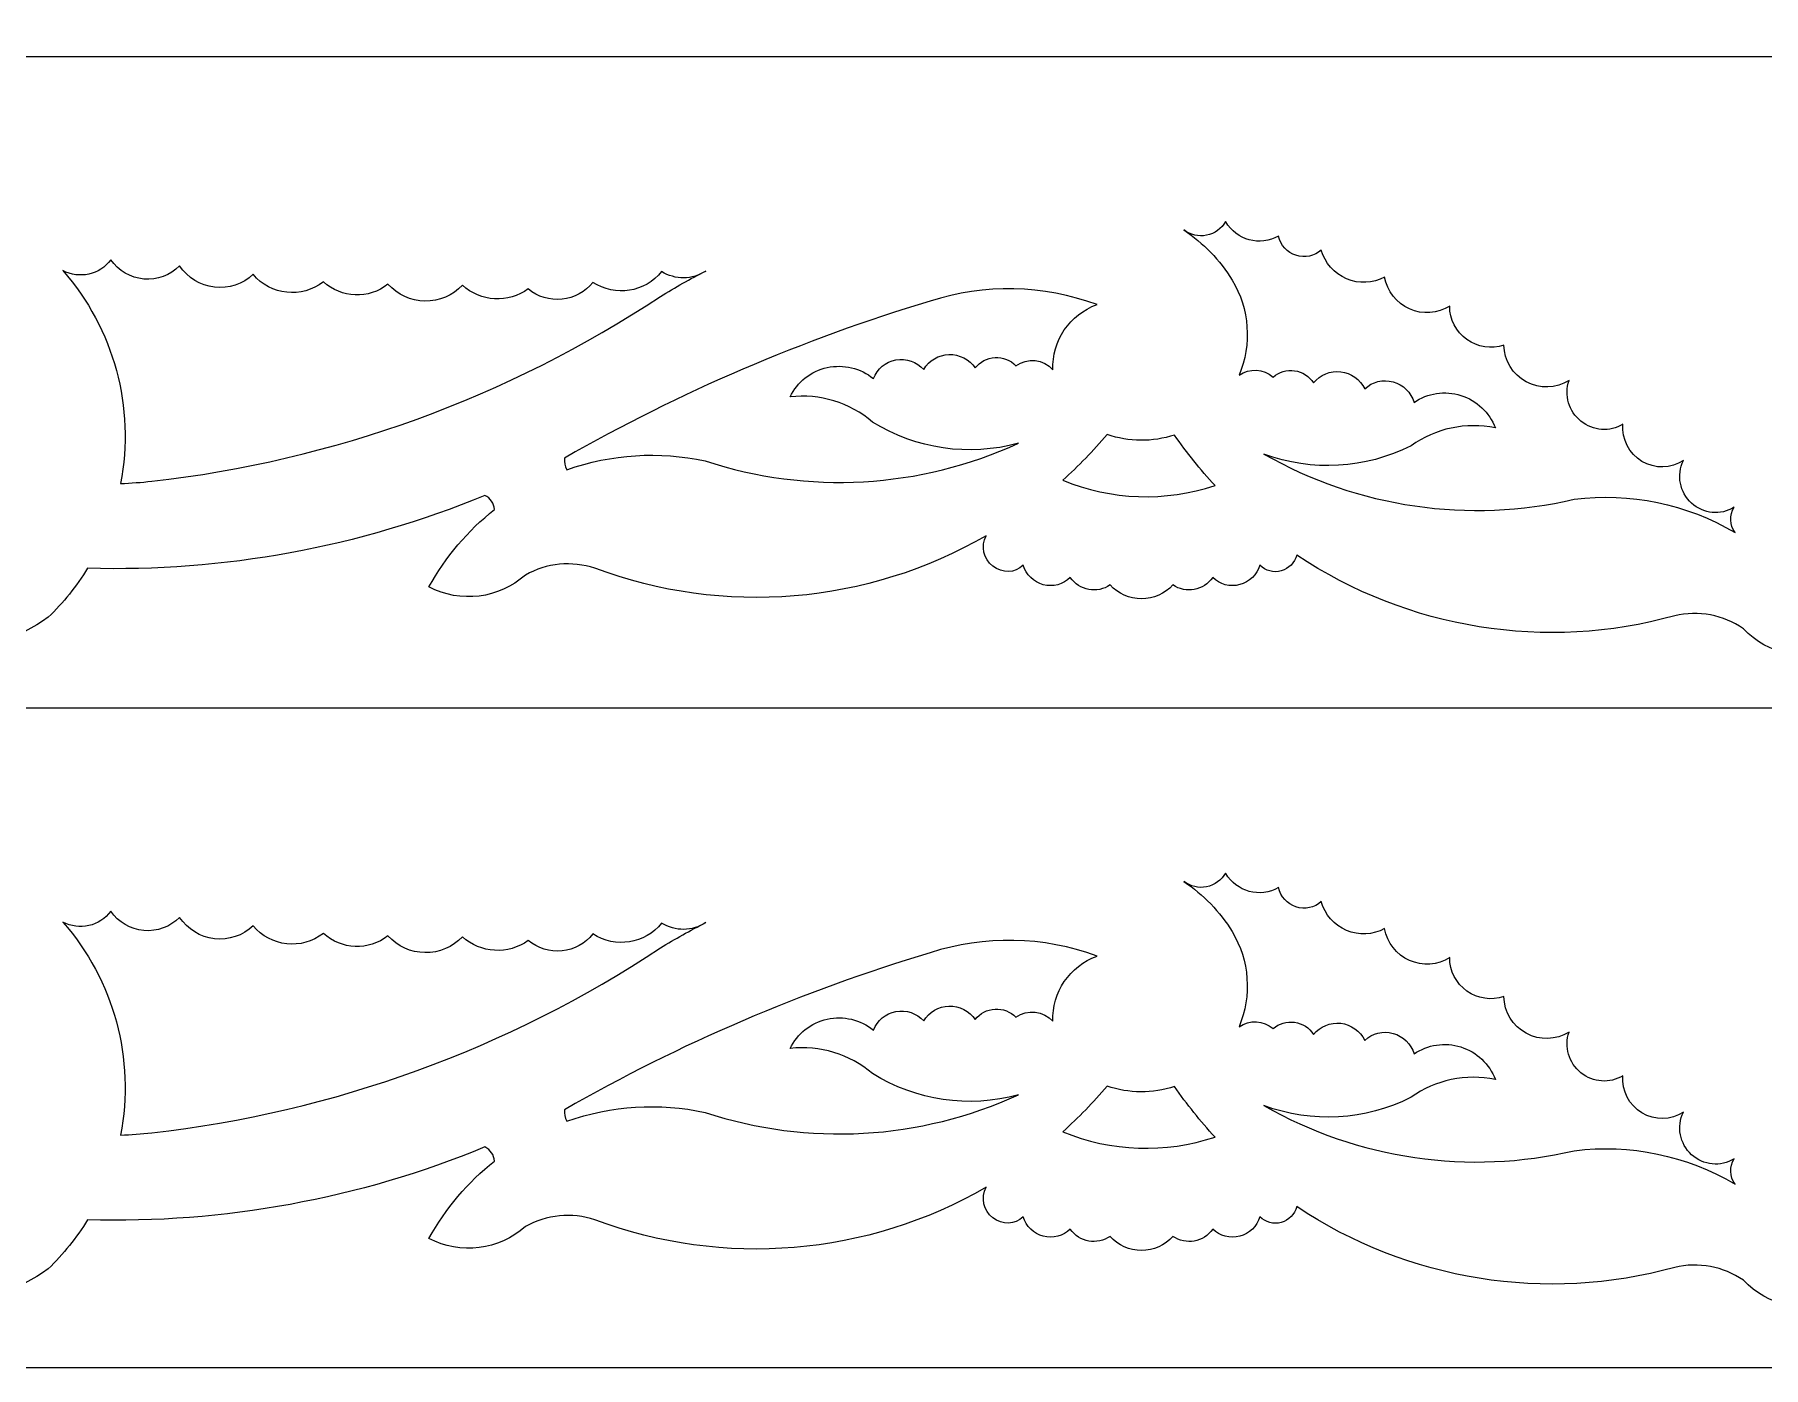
# Model space of a CAD drawing. Header units: millimetres. Extents: x 4338 to 4582, y 3188 to 3439.
# Drawn here: x 4451.5 to 4530.9, y 3188.4 to 3249.6 of the extents above; entities that cross this region are included whole.
import ezdxf

# ---------------------------------------------------------------- set-up
doc = ezdxf.new("R2010")
doc.units = ezdxf.units.MM
doc.header["$MEASUREMENT"] = 0
doc.layers.add('SITARA ALL', color=18, linetype='Continuous', true_color=0x000000)

msp = doc.modelspace()

# ---------------------------------------------------------------- linework, layer by layer
at = {"layer": 'SITARA ALL', "lineweight": 9}
for points, knots in [([(4337.525, 3310.378), (4337.525, 3310.378), (4581.525, 3310.378), (4581.525, 3310.378), (4581.525, 3310.378), (4581.525, 3188.378), (4581.525, 3188.378), (4581.525, 3188.378), (4337.525, 3188.378), (4337.525, 3188.378), (4337.525, 3188.378), (4337.525, 3310.378), (4337.525, 3310.378)], [0, 0, 0, 0, 0.25, 0.25, 0.25, 0.5, 0.5, 0.5, 0.75, 0.75, 0.75, 1, 1, 1, 1]), ([(4535.762, 3220.651), (4535.762, 3220.651), (4539.525, 3220.651), (4539.525, 3220.651), (4539.525, 3220.651), (4539.525, 3248.56), (4539.525, 3248.56), (4539.525, 3248.56), (4439.525, 3248.56), (4439.525, 3248.56), (4439.525, 3248.56), (4339.525, 3248.56), (4339.525, 3248.56), (4339.525, 3248.56), (4339.525, 3220.651), (4339.525, 3220.651), (4339.525, 3220.651), (4343.288, 3220.651), (4343.288, 3220.651), (4343.288, 3220.651), (4343.288, 3222.777), (4343.288, 3222.777), (4344.381, 3222.716), (4345.445, 3223.132), (4346.208, 3223.917), (4345.585, 3223.132), (4345.066, 3222.272), (4344.663, 3221.355), (4346.171, 3220.731), (4347.906, 3221.102), (4349.026, 3222.288), (4349.946, 3222.921), (4351.092, 3223.136), (4352.179, 3222.88), (4358.098, 3221.24), (4364.433, 3222.255), (4369.54, 3225.666), (4369.632, 3225.313), (4369.905, 3225.037), (4370.257, 3224.942), (4370.608, 3224.846), (4370.981, 3224.944), (4371.238, 3225.203), (4371.368, 3224.763), (4371.718, 3224.424), (4372.161, 3224.309), (4372.604, 3224.193), (4373.072, 3224.315), (4373.399, 3224.635), (4373.814, 3224.038), (4374.632, 3223.888), (4375.23, 3224.3), (4375.594, 3223.886), (4376.12, 3223.653), (4376.671, 3223.661), (4377.222, 3223.653), (4377.749, 3223.886), (4378.112, 3224.3), (4378.711, 3223.889), (4379.529, 3224.038), (4379.943, 3224.635), (4380.272, 3224.316), (4380.743, 3224.193), (4381.186, 3224.31), (4381.629, 3224.427), (4381.976, 3224.763), (4382.104, 3225.203), (4382.514, 3224.845), (4383.123, 3224.839), (4383.539, 3225.188), (4383.956, 3225.537), (4384.082, 3226.092), (4383.802, 3226.558), (4389.271, 3223.397), (4395.862, 3222.847), (4401.777, 3225.063), (4402.837, 3225.414), (4403.997, 3225.3), (4404.969, 3224.751), (4406.19, 3223.668), (4407.951, 3223.45), (4409.398, 3224.205), (4408.643, 3225.58), (4407.618, 3226.789), (4406.385, 3227.759), (4406.409, 3228.037), (4406.577, 3228.282), (4406.827, 3228.405), (4412.609, 3226.021), (4418.825, 3224.881), (4425.077, 3225.06), (4425.584, 3224.238), (4426.193, 3223.483), (4426.888, 3222.813), (4429.647, 3220.823), (4433.379, 3220.87), (4436.083, 3222.934), (4436.114, 3222.747), (4436.237, 3222.588), (4436.411, 3222.511), (4436.585, 3222.435), (4436.784, 3222.451), (4436.942, 3222.556), (4436.939, 3222.251), (4437.118, 3221.974), (4437.397, 3221.851), (4437.675, 3221.728), (4437.997, 3221.779), (4438.22, 3221.986), (4438.574, 3221.655), (4439.041, 3221.472), (4439.525, 3221.475), (4440.009, 3221.473), (4440.476, 3221.655), (4440.83, 3221.986), (4441.055, 3221.78), (4441.38, 3221.728), (4441.658, 3221.853), (4441.936, 3221.978), (4442.113, 3222.251), (4442.108, 3222.556), (4442.267, 3222.452), (4442.467, 3222.435), (4442.641, 3222.512), (4442.814, 3222.589), (4442.937, 3222.747), (4442.967, 3222.934), (4445.672, 3220.872), (4449.404, 3220.821), (4452.162, 3222.813), (4452.857, 3223.483), (4453.466, 3224.238), (4453.973, 3225.06), (4460.225, 3224.881), (4466.441, 3226.021), (4472.223, 3228.405), (4472.473, 3228.282), (4472.641, 3228.037), (4472.665, 3227.759), (4471.432, 3226.789), (4470.407, 3225.58), (4469.652, 3224.205), (4471.1, 3223.451), (4472.86, 3223.667), (4474.081, 3224.751), (4475.053, 3225.301), (4476.213, 3225.414), (4477.273, 3225.063), (4483.189, 3222.849), (4489.78, 3223.395), (4495.248, 3226.558), (4494.99, 3226.08), (4495.119, 3225.485), (4495.552, 3225.156), (4495.984, 3224.827), (4496.553, 3224.826), (4496.946, 3225.203), (4497.075, 3224.763), (4497.426, 3224.424), (4497.869, 3224.309), (4498.312, 3224.193), (4498.779, 3224.315), (4499.107, 3224.635), (4499.522, 3224.038), (4500.339, 3223.888), (4500.938, 3224.3), (4501.301, 3223.886), (4501.828, 3223.653), (4502.379, 3223.661), (4502.93, 3223.653), (4503.456, 3223.886), (4503.82, 3224.3), (4504.419, 3223.889), (4505.237, 3224.038), (4505.651, 3224.635), (4505.979, 3224.316), (4506.451, 3224.193), (4506.894, 3224.31), (4507.336, 3224.427), (4507.684, 3224.763), (4507.812, 3225.203), (4508.07, 3224.945), (4508.446, 3224.846), (4508.797, 3224.943), (4509.148, 3225.039), (4509.42, 3225.313), (4509.51, 3225.666), (4514.619, 3222.257), (4520.953, 3221.239), (4526.871, 3222.88), (4527.958, 3223.136), (4529.104, 3222.921), (4530.024, 3222.288), (4531.145, 3221.102), (4532.88, 3220.73), (4534.387, 3221.355), (4533.984, 3222.272), (4533.465, 3223.132), (4532.843, 3223.917), (4533.605, 3223.132), (4534.669, 3222.716), (4535.762, 3222.777), (4535.762, 3222.777), (4535.762, 3220.651), (4535.762, 3220.651)], [0, 0, 0, 0, 0.014706, 0.014706, 0.014706, 0.029412, 0.029412, 0.029412, 0.044118, 0.044118, 0.044118, 0.058824, 0.058824, 0.058824, 0.073529, 0.073529, 0.073529, 0.088235, 0.088235, 0.088235, 0.102941, 0.102941, 0.102941, 0.117647, 0.117647, 0.117647, 0.132353, 0.132353, 0.132353, 0.147059, 0.147059, 0.147059, 0.161765, 0.161765, 0.161765, 0.176471, 0.176471, 0.176471, 0.191176, 0.191176, 0.191176, 0.205882, 0.205882, 0.205882, 0.220588, 0.220588, 0.220588, 0.235294, 0.235294, 0.235294, 0.25, 0.25, 0.25, 0.264706, 0.264706, 0.264706, 0.279412, 0.279412, 0.279412, 0.294118, 0.294118, 0.294118, 0.308824, 0.308824, 0.308824, 0.323529, 0.323529, 0.323529, 0.338235, 0.338235, 0.338235, 0.352941, 0.352941, 0.352941, 0.367647, 0.367647, 0.367647, 0.382353, 0.382353, 0.382353, 0.397059, 0.397059, 0.397059, 0.411765, 0.411765, 0.411765, 0.426471, 0.426471, 0.426471, 0.441176, 0.441176, 0.441176, 0.455882, 0.455882, 0.455882, 0.470588, 0.470588, 0.470588, 0.485294, 0.485294, 0.485294, 0.5, 0.5, 0.5, 0.514706, 0.514706, 0.514706, 0.529412, 0.529412, 0.529412, 0.544118, 0.544118, 0.544118, 0.558824, 0.558824, 0.558824, 0.573529, 0.573529, 0.573529, 0.588235, 0.588235, 0.588235, 0.602941, 0.602941, 0.602941, 0.617647, 0.617647, 0.617647, 0.632353, 0.632353, 0.632353, 0.647059, 0.647059, 0.647059, 0.661765, 0.661765, 0.661765, 0.676471, 0.676471, 0.676471, 0.691176, 0.691176, 0.691176, 0.705882, 0.705882, 0.705882, 0.720588, 0.720588, 0.720588, 0.735294, 0.735294, 0.735294, 0.75, 0.75, 0.75, 0.764706, 0.764706, 0.764706, 0.779412, 0.779412, 0.779412, 0.794118, 0.794118, 0.794118, 0.808824, 0.808824, 0.808824, 0.823529, 0.823529, 0.823529, 0.838235, 0.838235, 0.838235, 0.852941, 0.852941, 0.852941, 0.867647, 0.867647, 0.867647, 0.882353, 0.882353, 0.882353, 0.897059, 0.897059, 0.897059, 0.911765, 0.911765, 0.911765, 0.926471, 0.926471, 0.926471, 0.941176, 0.941176, 0.941176, 0.955882, 0.955882, 0.955882, 0.970588, 0.970588, 0.970588, 0.985294, 0.985294, 0.985294, 1, 1, 1, 1]), ([(4506.24, 3240.98), (4506.24, 3240.98), (4506.249, 3240.964), (4506.249, 3240.964), (4506.744, 3240.121), (4507.821, 3239.829), (4508.672, 3240.31), (4508.765, 3239.895), (4509.071, 3239.56), (4509.475, 3239.429), (4509.879, 3239.298), (4510.32, 3239.388), (4510.638, 3239.669), (4510.803, 3239.076), (4511.229, 3238.59), (4511.796, 3238.349), (4512.362, 3238.108), (4513.004, 3238.137), (4513.545, 3238.43), (4513.659, 3237.783), (4514.088, 3237.235), (4514.688, 3236.968), (4515.289, 3236.701), (4515.978, 3236.747), (4516.535, 3237.097), (4516.536, 3236.489), (4516.829, 3235.918), (4517.323, 3235.564), (4517.817, 3235.21), (4518.447, 3235.113), (4519.023, 3235.307), (4519.037, 3234.602), (4519.429, 3233.958), (4520.05, 3233.623), (4520.671, 3233.288), (4521.418, 3233.309), (4522.015, 3233.684), (4521.786, 3233.007), (4522.005, 3232.26), (4522.563, 3231.813), (4523.12, 3231.366), (4523.884, 3231.306), (4524.495, 3231.677), (4524.435, 3230.988), (4524.773, 3230.325), (4525.367, 3229.971), (4525.96, 3229.616), (4526.696, 3229.626), (4527.274, 3230.005), (4526.948, 3229.344), (4527.099, 3228.548), (4527.645, 3228.053), (4528.191, 3227.558), (4528.977, 3227.472), (4529.602, 3227.862), (4529.375, 3227.503), (4529.392, 3227.043), (4529.645, 3226.702), (4527.419, 3228.018), (4524.82, 3228.557), (4522.254, 3228.233), (4517.413, 3227.101), (4512.319, 3227.842), (4508.001, 3230.306), (4510.209, 3229.484), (4512.658, 3229.621), (4514.759, 3230.687), (4515.879, 3231.486), (4517.284, 3231.782), (4518.632, 3231.503), (4518.36, 3232.218), (4517.775, 3232.768), (4517.046, 3232.996), (4516.316, 3233.225), (4515.526, 3233.109), (4514.896, 3232.676), (4514.761, 3233.137), (4514.397, 3233.494), (4513.934, 3233.62), (4513.472, 3233.747), (4512.98, 3233.628), (4512.63, 3233.3), (4512.422, 3233.733), (4512.006, 3234.03), (4511.529, 3234.084), (4511.052, 3234.138), (4510.583, 3233.947), (4510.283, 3233.572), (4510.088, 3233.875), (4509.771, 3234.079), (4509.414, 3234.131), (4509.057, 3234.182), (4508.696, 3234.077), (4508.424, 3233.841), (4507.982, 3234.222), (4507.339, 3234.255), (4506.861, 3233.922), (4507.456, 3235.347), (4507.339, 3236.969), (4506.545, 3238.293), (4505.978, 3239.21), (4505.222, 3239.994), (4504.325, 3240.592), (4504.623, 3240.364), (4505.005, 3240.276), (4505.372, 3240.35), (4505.74, 3240.425), (4506.056, 3240.653), (4506.24, 3240.98)], [0, 0, 0, 0, 0.027778, 0.027778, 0.027778, 0.055556, 0.055556, 0.055556, 0.083333, 0.083333, 0.083333, 0.111111, 0.111111, 0.111111, 0.138889, 0.138889, 0.138889, 0.166667, 0.166667, 0.166667, 0.194444, 0.194444, 0.194444, 0.222222, 0.222222, 0.222222, 0.25, 0.25, 0.25, 0.277778, 0.277778, 0.277778, 0.305556, 0.305556, 0.305556, 0.333333, 0.333333, 0.333333, 0.361111, 0.361111, 0.361111, 0.388889, 0.388889, 0.388889, 0.416667, 0.416667, 0.416667, 0.444444, 0.444444, 0.444444, 0.472222, 0.472222, 0.472222, 0.5, 0.5, 0.5, 0.527778, 0.527778, 0.527778, 0.555556, 0.555556, 0.555556, 0.583333, 0.583333, 0.583333, 0.611111, 0.611111, 0.611111, 0.638889, 0.638889, 0.638889, 0.666667, 0.666667, 0.666667, 0.694444, 0.694444, 0.694444, 0.722222, 0.722222, 0.722222, 0.75, 0.75, 0.75, 0.777778, 0.777778, 0.777778, 0.805556, 0.805556, 0.805556, 0.833333, 0.833333, 0.833333, 0.861111, 0.861111, 0.861111, 0.888889, 0.888889, 0.888889, 0.916667, 0.916667, 0.916667, 0.944444, 0.944444, 0.944444, 0.972222, 0.972222, 0.972222, 1, 1, 1, 1]), ([(4455.488, 3228.949), (4456.159, 3232.446), (4455.179, 3236.055), (4452.831, 3238.731), (4453.588, 3238.322), (4454.53, 3238.533), (4455.037, 3239.228), (4455.384, 3238.721), (4455.941, 3238.395), (4456.553, 3238.341), (4457.166, 3238.287), (4457.768, 3238.507), (4458.199, 3238.946), (4458.561, 3238.399), (4459.146, 3238.04), (4459.798, 3237.965), (4460.449, 3237.891), (4461.098, 3238.106), (4461.574, 3238.557), (4462.381, 3237.592), (4463.805, 3237.437), (4464.799, 3238.21), (4465.629, 3237.452), (4466.884, 3237.405), (4467.767, 3238.1), (4468.2, 3237.616), (4468.817, 3237.335), (4469.468, 3237.327), (4470.118, 3237.32), (4470.739, 3237.583), (4471.184, 3238.057), (4472.026, 3237.291), (4473.289, 3237.218), (4474.212, 3237.884), (4474.644, 3237.524), (4475.203, 3237.353), (4475.762, 3237.41), (4476.321, 3237.467), (4476.832, 3237.746), (4477.181, 3238.187), (4478.205, 3237.513), (4479.573, 3237.727), (4480.339, 3238.684), (4480.958, 3238.29), (4481.751, 3238.298), (4482.361, 3238.706), (4481.653, 3238.345), (4480.959, 3237.957), (4480.281, 3237.542), (4473.277, 3232.904), (4465.267, 3229.996), (4456.918, 3229.058), (4456.443, 3229.007), (4455.966, 3228.97), (4455.488, 3228.949)], [0, 0, 0, 0, 0.055556, 0.055556, 0.055556, 0.111111, 0.111111, 0.111111, 0.166667, 0.166667, 0.166667, 0.222222, 0.222222, 0.222222, 0.277778, 0.277778, 0.277778, 0.333333, 0.333333, 0.333333, 0.388889, 0.388889, 0.388889, 0.444444, 0.444444, 0.444444, 0.5, 0.5, 0.5, 0.555556, 0.555556, 0.555556, 0.611111, 0.611111, 0.611111, 0.666667, 0.666667, 0.666667, 0.722222, 0.722222, 0.722222, 0.777778, 0.777778, 0.777778, 0.833333, 0.833333, 0.833333, 0.888889, 0.888889, 0.888889, 0.944444, 0.944444, 0.944444, 1, 1, 1, 1]), ([(4475.986, 3229.587), (4475.895, 3229.748), (4475.855, 3229.933), (4475.871, 3230.118), (4481.177, 3233.152), (4486.814, 3235.569), (4492.67, 3237.322), (4495.169, 3238.134), (4497.871, 3238.079), (4500.335, 3237.167), (4499.081, 3236.716), (4498.262, 3235.508), (4498.31, 3234.175), (4497.874, 3234.662), (4497.143, 3234.743), (4496.613, 3234.361), (4496.361, 3234.62), (4496.01, 3234.757), (4495.65, 3234.736), (4495.29, 3234.716), (4494.957, 3234.542), (4494.737, 3234.256), (4494.47, 3234.655), (4494.016, 3234.89), (4493.536, 3234.876), (4493.056, 3234.862), (4492.619, 3234.606), (4492.375, 3234.192), (4492.054, 3234.548), (4491.571, 3234.711), (4491.099, 3234.624), (4490.628, 3234.538), (4490.237, 3234.217), (4490.063, 3233.77), (4489.472, 3234.254), (4488.691, 3234.441), (4487.945, 3234.276), (4487.198, 3234.111), (4486.571, 3233.618), (4486.239, 3232.929), (4487.606, 3233.089), (4488.978, 3232.67), (4490.025, 3231.775), (4492.024, 3230.53), (4494.452, 3230.177), (4496.723, 3230.802), (4492.205, 3228.727), (4487.066, 3228.438), (4482.344, 3229.99), (4480.227, 3230.449), (4478.027, 3230.309), (4475.986, 3229.587)], [0, 0, 0, 0, 0.058824, 0.058824, 0.058824, 0.117647, 0.117647, 0.117647, 0.176471, 0.176471, 0.176471, 0.235294, 0.235294, 0.235294, 0.294118, 0.294118, 0.294118, 0.352941, 0.352941, 0.352941, 0.411765, 0.411765, 0.411765, 0.470588, 0.470588, 0.470588, 0.529412, 0.529412, 0.529412, 0.588235, 0.588235, 0.588235, 0.647059, 0.647059, 0.647059, 0.705882, 0.705882, 0.705882, 0.764706, 0.764706, 0.764706, 0.823529, 0.823529, 0.823529, 0.882353, 0.882353, 0.882353, 0.941176, 0.941176, 0.941176, 1, 1, 1, 1]), ([(4505.756, 3228.864), (4503.472, 3228.101), (4500.987, 3228.187), (4498.761, 3229.105), (4499.488, 3229.755), (4500.169, 3230.456), (4500.799, 3231.201), (4501.801, 3230.857), (4502.887, 3230.849), (4503.893, 3231.179), (4504.459, 3230.365), (4505.082, 3229.591), (4505.756, 3228.864)], [0, 0, 0, 0, 0.25, 0.25, 0.25, 0.5, 0.5, 0.5, 0.75, 0.75, 0.75, 1, 1, 1, 1]), ([(4535.762, 3190.742), (4535.762, 3190.742), (4539.525, 3190.742), (4539.525, 3190.742), (4539.525, 3190.742), (4539.525, 3218.651), (4539.525, 3218.651), (4539.525, 3218.651), (4439.525, 3218.651), (4439.525, 3218.651), (4439.525, 3218.651), (4339.525, 3218.651), (4339.525, 3218.651), (4339.525, 3218.651), (4339.525, 3190.742), (4339.525, 3190.742), (4339.525, 3190.742), (4343.288, 3190.742), (4343.288, 3190.742), (4343.288, 3190.742), (4343.288, 3192.868), (4343.288, 3192.868), (4344.381, 3192.807), (4345.445, 3193.223), (4346.208, 3194.008), (4345.585, 3193.223), (4345.066, 3192.363), (4344.663, 3191.446), (4346.171, 3190.822), (4347.906, 3191.192), (4349.026, 3192.379), (4349.946, 3193.012), (4351.092, 3193.227), (4352.179, 3192.971), (4358.098, 3191.331), (4364.433, 3192.346), (4369.54, 3195.757), (4369.632, 3195.404), (4369.905, 3195.128), (4370.257, 3195.033), (4370.608, 3194.937), (4370.981, 3195.035), (4371.238, 3195.294), (4371.368, 3194.854), (4371.718, 3194.515), (4372.161, 3194.4), (4372.604, 3194.284), (4373.072, 3194.406), (4373.399, 3194.726), (4373.814, 3194.129), (4374.632, 3193.979), (4375.23, 3194.391), (4375.594, 3193.977), (4376.12, 3193.744), (4376.671, 3193.752), (4377.222, 3193.744), (4377.749, 3193.977), (4378.112, 3194.391), (4378.711, 3193.98), (4379.529, 3194.129), (4379.943, 3194.726), (4380.272, 3194.407), (4380.743, 3194.284), (4381.186, 3194.401), (4381.629, 3194.518), (4381.976, 3194.854), (4382.104, 3195.294), (4382.514, 3194.936), (4383.123, 3194.93), (4383.539, 3195.279), (4383.956, 3195.628), (4384.082, 3196.183), (4383.802, 3196.649), (4389.271, 3193.488), (4395.862, 3192.938), (4401.777, 3195.154), (4402.837, 3195.505), (4403.997, 3195.391), (4404.969, 3194.842), (4406.19, 3193.759), (4407.951, 3193.541), (4409.398, 3194.296), (4408.643, 3195.671), (4407.618, 3196.88), (4406.385, 3197.85), (4406.409, 3198.128), (4406.577, 3198.373), (4406.827, 3198.496), (4412.609, 3196.112), (4418.825, 3194.972), (4425.077, 3195.151), (4425.584, 3194.329), (4426.193, 3193.574), (4426.888, 3192.904), (4429.647, 3190.914), (4433.379, 3190.961), (4436.083, 3193.025), (4436.114, 3192.838), (4436.237, 3192.678), (4436.411, 3192.602), (4436.585, 3192.526), (4436.784, 3192.542), (4436.942, 3192.647), (4436.939, 3192.342), (4437.118, 3192.065), (4437.397, 3191.942), (4437.675, 3191.819), (4437.997, 3191.87), (4438.22, 3192.077), (4438.574, 3191.746), (4439.041, 3191.563), (4439.525, 3191.566), (4440.009, 3191.564), (4440.476, 3191.746), (4440.83, 3192.077), (4441.055, 3191.871), (4441.38, 3191.819), (4441.658, 3191.944), (4441.936, 3192.069), (4442.113, 3192.342), (4442.108, 3192.647), (4442.267, 3192.543), (4442.467, 3192.526), (4442.641, 3192.603), (4442.814, 3192.68), (4442.937, 3192.837), (4442.967, 3193.025), (4445.672, 3190.963), (4449.404, 3190.912), (4452.162, 3192.904), (4452.857, 3193.574), (4453.466, 3194.329), (4453.973, 3195.151), (4460.225, 3194.972), (4466.441, 3196.112), (4472.223, 3198.496), (4472.473, 3198.373), (4472.641, 3198.128), (4472.665, 3197.85), (4471.432, 3196.88), (4470.407, 3195.671), (4469.652, 3194.296), (4471.1, 3193.542), (4472.86, 3193.758), (4474.081, 3194.842), (4475.053, 3195.392), (4476.213, 3195.505), (4477.273, 3195.154), (4483.189, 3192.94), (4489.78, 3193.486), (4495.248, 3196.649), (4494.99, 3196.171), (4495.119, 3195.576), (4495.552, 3195.247), (4495.984, 3194.918), (4496.553, 3194.917), (4496.946, 3195.294), (4497.075, 3194.854), (4497.426, 3194.515), (4497.869, 3194.4), (4498.312, 3194.284), (4498.779, 3194.406), (4499.107, 3194.726), (4499.522, 3194.129), (4500.339, 3193.979), (4500.938, 3194.391), (4501.301, 3193.977), (4501.828, 3193.744), (4502.379, 3193.752), (4502.93, 3193.744), (4503.456, 3193.977), (4503.82, 3194.391), (4504.419, 3193.98), (4505.237, 3194.129), (4505.651, 3194.726), (4505.979, 3194.407), (4506.451, 3194.284), (4506.894, 3194.401), (4507.336, 3194.518), (4507.684, 3194.854), (4507.812, 3195.294), (4508.07, 3195.036), (4508.446, 3194.937), (4508.797, 3195.034), (4509.148, 3195.13), (4509.42, 3195.404), (4509.51, 3195.757), (4514.619, 3192.348), (4520.953, 3191.33), (4526.871, 3192.971), (4527.958, 3193.227), (4529.104, 3193.012), (4530.024, 3192.379), (4531.145, 3191.193), (4532.88, 3190.821), (4534.387, 3191.446), (4533.984, 3192.363), (4533.465, 3193.223), (4532.843, 3194.008), (4533.605, 3193.223), (4534.669, 3192.807), (4535.762, 3192.868), (4535.762, 3192.868), (4535.762, 3190.742), (4535.762, 3190.742)], [0, 0, 0, 0, 0.014706, 0.014706, 0.014706, 0.029412, 0.029412, 0.029412, 0.044118, 0.044118, 0.044118, 0.058824, 0.058824, 0.058824, 0.073529, 0.073529, 0.073529, 0.088235, 0.088235, 0.088235, 0.102941, 0.102941, 0.102941, 0.117647, 0.117647, 0.117647, 0.132353, 0.132353, 0.132353, 0.147059, 0.147059, 0.147059, 0.161765, 0.161765, 0.161765, 0.176471, 0.176471, 0.176471, 0.191176, 0.191176, 0.191176, 0.205882, 0.205882, 0.205882, 0.220588, 0.220588, 0.220588, 0.235294, 0.235294, 0.235294, 0.25, 0.25, 0.25, 0.264706, 0.264706, 0.264706, 0.279412, 0.279412, 0.279412, 0.294118, 0.294118, 0.294118, 0.308824, 0.308824, 0.308824, 0.323529, 0.323529, 0.323529, 0.338235, 0.338235, 0.338235, 0.352941, 0.352941, 0.352941, 0.367647, 0.367647, 0.367647, 0.382353, 0.382353, 0.382353, 0.397059, 0.397059, 0.397059, 0.411765, 0.411765, 0.411765, 0.426471, 0.426471, 0.426471, 0.441176, 0.441176, 0.441176, 0.455882, 0.455882, 0.455882, 0.470588, 0.470588, 0.470588, 0.485294, 0.485294, 0.485294, 0.5, 0.5, 0.5, 0.514706, 0.514706, 0.514706, 0.529412, 0.529412, 0.529412, 0.544118, 0.544118, 0.544118, 0.558824, 0.558824, 0.558824, 0.573529, 0.573529, 0.573529, 0.588235, 0.588235, 0.588235, 0.602941, 0.602941, 0.602941, 0.617647, 0.617647, 0.617647, 0.632353, 0.632353, 0.632353, 0.647059, 0.647059, 0.647059, 0.661765, 0.661765, 0.661765, 0.676471, 0.676471, 0.676471, 0.691176, 0.691176, 0.691176, 0.705882, 0.705882, 0.705882, 0.720588, 0.720588, 0.720588, 0.735294, 0.735294, 0.735294, 0.75, 0.75, 0.75, 0.764706, 0.764706, 0.764706, 0.779412, 0.779412, 0.779412, 0.794118, 0.794118, 0.794118, 0.808824, 0.808824, 0.808824, 0.823529, 0.823529, 0.823529, 0.838235, 0.838235, 0.838235, 0.852941, 0.852941, 0.852941, 0.867647, 0.867647, 0.867647, 0.882353, 0.882353, 0.882353, 0.897059, 0.897059, 0.897059, 0.911765, 0.911765, 0.911765, 0.926471, 0.926471, 0.926471, 0.941176, 0.941176, 0.941176, 0.955882, 0.955882, 0.955882, 0.970588, 0.970588, 0.970588, 0.985294, 0.985294, 0.985294, 1, 1, 1, 1]), ([(4506.24, 3211.071), (4506.24, 3211.071), (4506.249, 3211.055), (4506.249, 3211.055), (4506.744, 3210.212), (4507.821, 3209.92), (4508.672, 3210.401), (4508.765, 3209.986), (4509.071, 3209.651), (4509.475, 3209.52), (4509.879, 3209.389), (4510.32, 3209.479), (4510.638, 3209.76), (4510.803, 3209.167), (4511.229, 3208.681), (4511.796, 3208.44), (4512.362, 3208.199), (4513.004, 3208.228), (4513.545, 3208.521), (4513.659, 3207.874), (4514.088, 3207.326), (4514.688, 3207.059), (4515.289, 3206.792), (4515.978, 3206.838), (4516.535, 3207.188), (4516.536, 3206.58), (4516.829, 3206.009), (4517.323, 3205.655), (4517.817, 3205.301), (4518.447, 3205.204), (4519.023, 3205.398), (4519.037, 3204.693), (4519.429, 3204.049), (4520.05, 3203.714), (4520.671, 3203.379), (4521.418, 3203.4), (4522.015, 3203.775), (4521.786, 3203.098), (4522.005, 3202.351), (4522.563, 3201.904), (4523.12, 3201.457), (4523.884, 3201.397), (4524.495, 3201.768), (4524.435, 3201.079), (4524.773, 3200.416), (4525.367, 3200.062), (4525.96, 3199.707), (4526.696, 3199.717), (4527.274, 3200.096), (4526.948, 3199.435), (4527.099, 3198.639), (4527.645, 3198.144), (4528.191, 3197.649), (4528.977, 3197.563), (4529.602, 3197.953), (4529.375, 3197.594), (4529.392, 3197.134), (4529.645, 3196.793), (4527.419, 3198.109), (4524.82, 3198.648), (4522.254, 3198.324), (4517.413, 3197.192), (4512.319, 3197.933), (4508.001, 3200.397), (4510.209, 3199.575), (4512.658, 3199.712), (4514.759, 3200.778), (4515.879, 3201.577), (4517.284, 3201.873), (4518.632, 3201.594), (4518.36, 3202.309), (4517.775, 3202.859), (4517.046, 3203.087), (4516.316, 3203.316), (4515.526, 3203.199), (4514.896, 3202.767), (4514.761, 3203.228), (4514.397, 3203.585), (4513.934, 3203.711), (4513.472, 3203.838), (4512.98, 3203.718), (4512.63, 3203.391), (4512.422, 3203.824), (4512.006, 3204.121), (4511.529, 3204.175), (4511.052, 3204.229), (4510.583, 3204.038), (4510.283, 3203.663), (4510.088, 3203.966), (4509.771, 3204.17), (4509.414, 3204.222), (4509.057, 3204.273), (4508.696, 3204.168), (4508.424, 3203.932), (4507.982, 3204.313), (4507.339, 3204.346), (4506.861, 3204.013), (4507.456, 3205.438), (4507.339, 3207.06), (4506.545, 3208.384), (4505.978, 3209.301), (4505.222, 3210.085), (4504.325, 3210.683), (4504.623, 3210.455), (4505.005, 3210.367), (4505.372, 3210.441), (4505.74, 3210.516), (4506.056, 3210.744), (4506.24, 3211.071)], [0, 0, 0, 0, 0.027778, 0.027778, 0.027778, 0.055556, 0.055556, 0.055556, 0.083333, 0.083333, 0.083333, 0.111111, 0.111111, 0.111111, 0.138889, 0.138889, 0.138889, 0.166667, 0.166667, 0.166667, 0.194444, 0.194444, 0.194444, 0.222222, 0.222222, 0.222222, 0.25, 0.25, 0.25, 0.277778, 0.277778, 0.277778, 0.305556, 0.305556, 0.305556, 0.333333, 0.333333, 0.333333, 0.361111, 0.361111, 0.361111, 0.388889, 0.388889, 0.388889, 0.416667, 0.416667, 0.416667, 0.444444, 0.444444, 0.444444, 0.472222, 0.472222, 0.472222, 0.5, 0.5, 0.5, 0.527778, 0.527778, 0.527778, 0.555556, 0.555556, 0.555556, 0.583333, 0.583333, 0.583333, 0.611111, 0.611111, 0.611111, 0.638889, 0.638889, 0.638889, 0.666667, 0.666667, 0.666667, 0.694444, 0.694444, 0.694444, 0.722222, 0.722222, 0.722222, 0.75, 0.75, 0.75, 0.777778, 0.777778, 0.777778, 0.805556, 0.805556, 0.805556, 0.833333, 0.833333, 0.833333, 0.861111, 0.861111, 0.861111, 0.888889, 0.888889, 0.888889, 0.916667, 0.916667, 0.916667, 0.944444, 0.944444, 0.944444, 0.972222, 0.972222, 0.972222, 1, 1, 1, 1]), ([(4455.488, 3199.04), (4456.159, 3202.537), (4455.179, 3206.146), (4452.831, 3208.822), (4453.588, 3208.413), (4454.53, 3208.624), (4455.037, 3209.319), (4455.384, 3208.812), (4455.941, 3208.486), (4456.553, 3208.432), (4457.166, 3208.378), (4457.768, 3208.598), (4458.199, 3209.037), (4458.561, 3208.49), (4459.146, 3208.131), (4459.798, 3208.056), (4460.449, 3207.982), (4461.098, 3208.197), (4461.574, 3208.648), (4462.381, 3207.683), (4463.805, 3207.528), (4464.799, 3208.301), (4465.629, 3207.543), (4466.884, 3207.496), (4467.767, 3208.191), (4468.2, 3207.707), (4468.817, 3207.426), (4469.468, 3207.418), (4470.118, 3207.411), (4470.739, 3207.674), (4471.184, 3208.148), (4472.026, 3207.382), (4473.289, 3207.309), (4474.212, 3207.975), (4474.644, 3207.615), (4475.203, 3207.443), (4475.762, 3207.501), (4476.321, 3207.558), (4476.832, 3207.837), (4477.181, 3208.278), (4478.205, 3207.604), (4479.573, 3207.818), (4480.339, 3208.775), (4480.958, 3208.381), (4481.751, 3208.389), (4482.361, 3208.797), (4481.653, 3208.436), (4480.959, 3208.048), (4480.281, 3207.633), (4473.277, 3202.995), (4465.267, 3200.087), (4456.918, 3199.149), (4456.443, 3199.098), (4455.966, 3199.061), (4455.488, 3199.04)], [0, 0, 0, 0, 0.055556, 0.055556, 0.055556, 0.111111, 0.111111, 0.111111, 0.166667, 0.166667, 0.166667, 0.222222, 0.222222, 0.222222, 0.277778, 0.277778, 0.277778, 0.333333, 0.333333, 0.333333, 0.388889, 0.388889, 0.388889, 0.444444, 0.444444, 0.444444, 0.5, 0.5, 0.5, 0.555556, 0.555556, 0.555556, 0.611111, 0.611111, 0.611111, 0.666667, 0.666667, 0.666667, 0.722222, 0.722222, 0.722222, 0.777778, 0.777778, 0.777778, 0.833333, 0.833333, 0.833333, 0.888889, 0.888889, 0.888889, 0.944444, 0.944444, 0.944444, 1, 1, 1, 1]), ([(4475.986, 3199.678), (4475.895, 3199.839), (4475.855, 3200.024), (4475.871, 3200.209), (4481.177, 3203.243), (4486.814, 3205.66), (4492.67, 3207.413), (4495.169, 3208.225), (4497.871, 3208.17), (4500.335, 3207.258), (4499.081, 3206.807), (4498.262, 3205.599), (4498.31, 3204.266), (4497.874, 3204.753), (4497.143, 3204.834), (4496.613, 3204.452), (4496.361, 3204.711), (4496.01, 3204.848), (4495.65, 3204.827), (4495.29, 3204.807), (4494.957, 3204.633), (4494.737, 3204.347), (4494.47, 3204.746), (4494.016, 3204.981), (4493.536, 3204.967), (4493.056, 3204.953), (4492.619, 3204.697), (4492.375, 3204.283), (4492.054, 3204.639), (4491.571, 3204.802), (4491.099, 3204.715), (4490.628, 3204.628), (4490.237, 3204.308), (4490.063, 3203.861), (4489.472, 3204.345), (4488.691, 3204.532), (4487.945, 3204.367), (4487.198, 3204.202), (4486.571, 3203.709), (4486.239, 3203.02), (4487.606, 3203.18), (4488.978, 3202.761), (4490.025, 3201.866), (4492.024, 3200.621), (4494.452, 3200.268), (4496.723, 3200.893), (4492.205, 3198.818), (4487.066, 3198.528), (4482.344, 3200.081), (4480.227, 3200.54), (4478.027, 3200.4), (4475.986, 3199.678)], [0, 0, 0, 0, 0.058824, 0.058824, 0.058824, 0.117647, 0.117647, 0.117647, 0.176471, 0.176471, 0.176471, 0.235294, 0.235294, 0.235294, 0.294118, 0.294118, 0.294118, 0.352941, 0.352941, 0.352941, 0.411765, 0.411765, 0.411765, 0.470588, 0.470588, 0.470588, 0.529412, 0.529412, 0.529412, 0.588235, 0.588235, 0.588235, 0.647059, 0.647059, 0.647059, 0.705882, 0.705882, 0.705882, 0.764706, 0.764706, 0.764706, 0.823529, 0.823529, 0.823529, 0.882353, 0.882353, 0.882353, 0.941176, 0.941176, 0.941176, 1, 1, 1, 1]), ([(4505.756, 3198.955), (4503.472, 3198.192), (4500.987, 3198.278), (4498.761, 3199.196), (4499.488, 3199.847), (4500.169, 3200.547), (4500.799, 3201.292), (4501.801, 3200.948), (4502.887, 3200.94), (4503.893, 3201.27), (4504.459, 3200.456), (4505.082, 3199.682), (4505.756, 3198.955)], [0, 0, 0, 0, 0.25, 0.25, 0.25, 0.5, 0.5, 0.5, 0.75, 0.75, 0.75, 1, 1, 1, 1])]:
    msp.add_open_spline(points, degree=3, knots=knots, dxfattribs=at)

doc.saveas('drawing.dxf')
